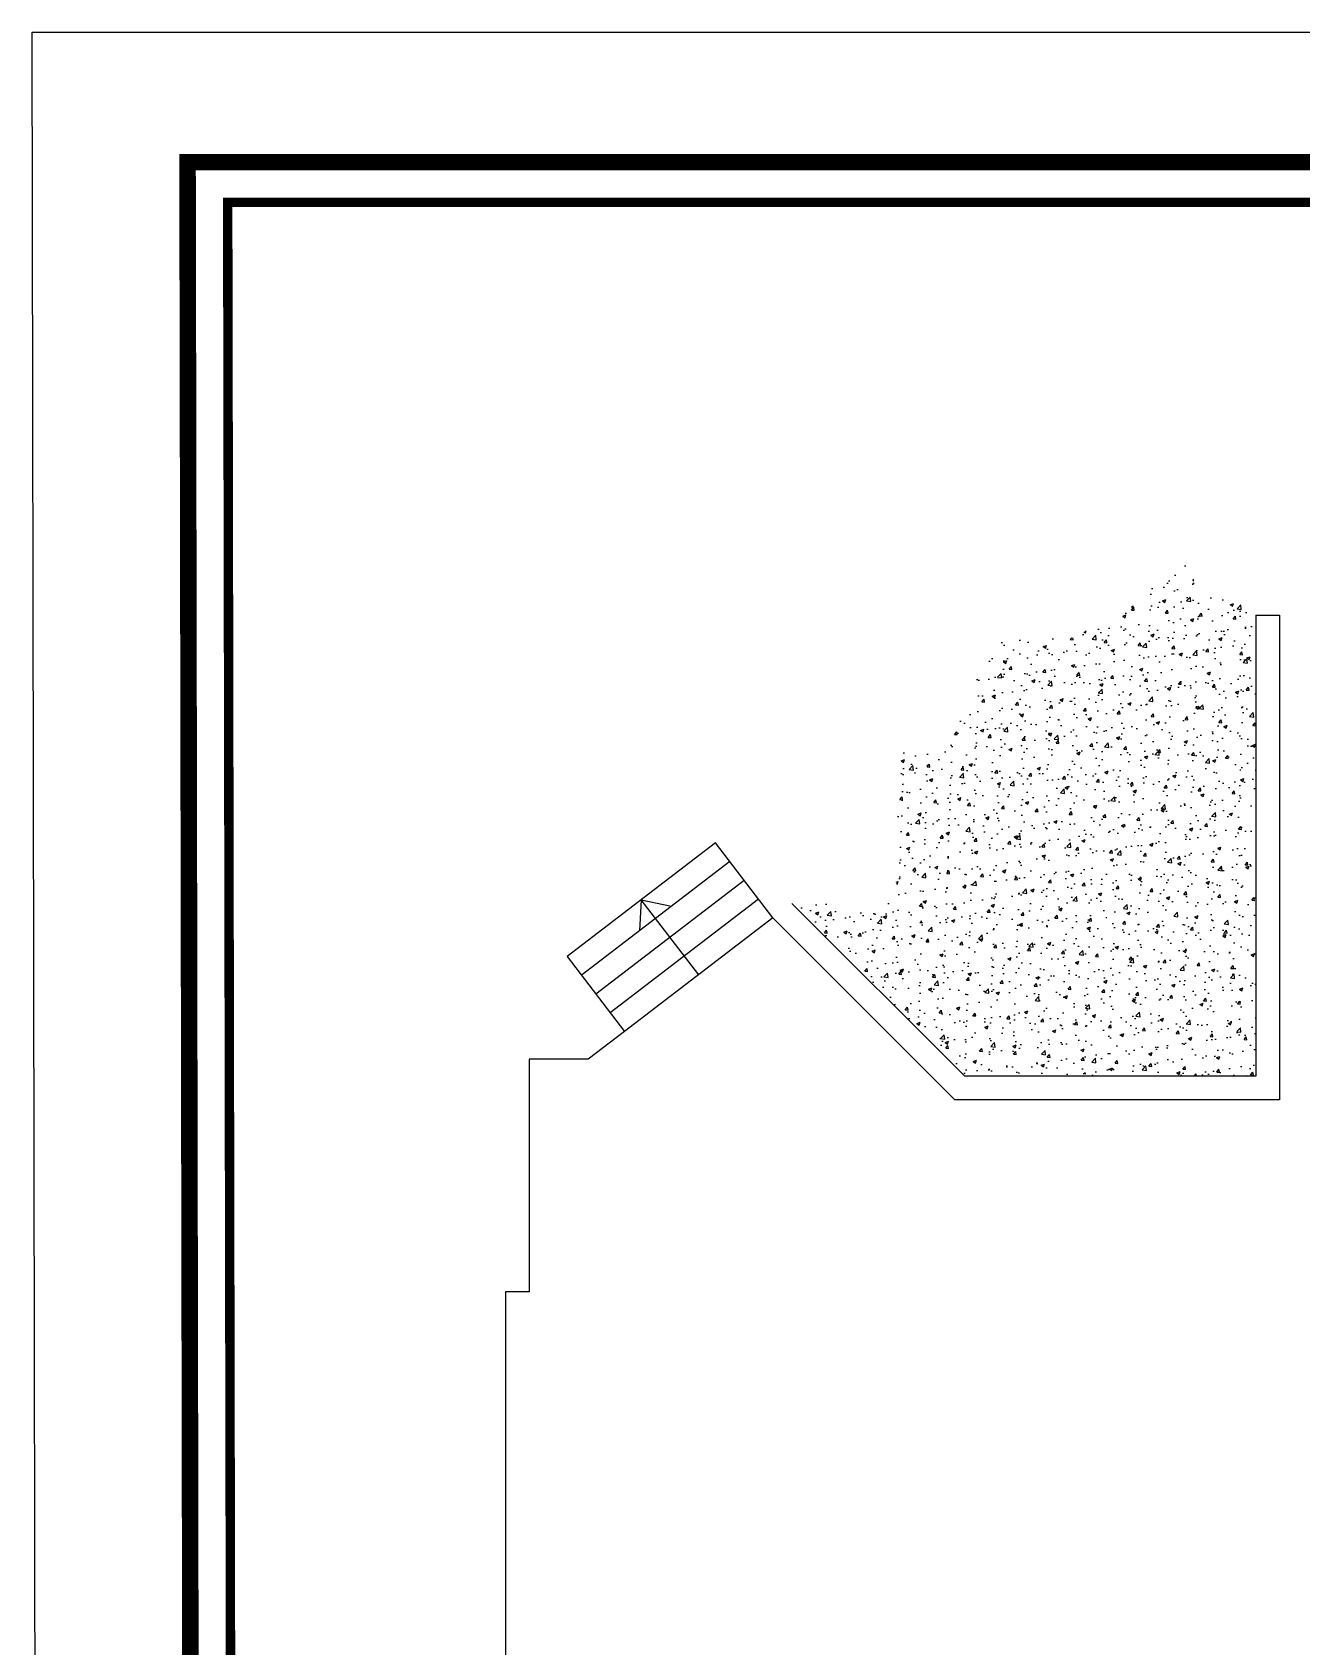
# Model space of a CAD drawing. Header units: centimetres. Extents: x 131563 to 145359, y 24878 to 28066.
# Drawn here: x 135105 to 136180, y 26699 to 28066 of the extents above; entities that cross this region are included whole.
import ezdxf

# ---------------------------------------------------------------- set-up
doc = ezdxf.new("R2010")
doc.units = ezdxf.units.CM
doc.header["$LTSCALE"] = 10
doc.header["$MEASUREMENT"] = 0
doc.layers.add('Auto-Antet', color=7, linetype='Continuous', lineweight=18)
doc.layers.add('LP-DIMENSION_INT_100', color=51, linetype='Continuous')
doc.layers.add('S2000-008 Rakam', color=1, linetype='Continuous')

msp = doc.modelspace()

# ---------------------------------------------------------------- hatches: boundary and pattern name
at = {"layer": 'LP-DIMENSION_INT_100'}
h = msp.add_hatch(dxfattribs=at)
h.set_pattern_fill('AR-CONC', color=3, scale=4)
h.set_pattern_definition([(50, (7664.012, -0.438), (28.6904073, -2.5100854), [3, -33]), (355, (7664.012, -0.438), (-5.5500533, 30.0876853), [2.4, -26.4]), (100.451444, (7666.403, -0.647), (23.140354, 27.5775996), [2.549608, -28.0456845]), (46.1842, (7664.012, 7.562), (42.689653, -6.620771), [4.5, -49.5]), (96.635635, (7667.57, 7.01), (37.386478, 38.964744), [3.824414, -42.06855]), (351.184164, (7664.01, 7.56), (37.386478, 38.964744), [3.6, -39.6]), (21, (7668.012, 5.562), (23.876282, -16.1047556), [3, -33]), (326, (7668.012, 5.562), (9.732613, 29.006002), [2.4, -26.4]), (71.451445, (7670.002, 4.22), (33.608895, 12.901246), [2.5496076, -28.0456845]), (37.5, (7664.012, -0.438), (0.4863942, 13.31575415), [0, -26.08, 0, -26.8, 0, -26.5]), (7.5, (7664.012, -0.438), (10.5227815, 15.7764685), [0, -15.28, 0, -25.48, 0, -10.1]), (327.5, (7655.092, -0.438), (21.35289745, -0.9021949), [0, -10, 0, -31.2, 0, -41.4]), (317.5, (7651.092, -0.438), (23.3274468, 4.0041993), [0, -13, 0, -20.72, 0, -29.4])])
h.paths.add_polyline_path([(136141.6, 27572.5), (136141.6, 27182.2), (135894.9, 27182.2), (135748.5, 27328.5), (135836.9, 27328.5), (135836.9, 27458.7), (135880.4, 27458.7), (135920.2, 27553.2), (135986.2, 27553.2), (136025.9, 27574.6), (136088.9, 27623.5), (136088.9, 27590.6), (136123.5, 27590.6)])

# ---------------------------------------------------------------- linework, layer by layer
msp.add_lwpolyline([(135105.2, 28066), (138269.5, 28066), (138275.1, 24878.1), (135110.8, 24878.1)], close=True)
at = {"layer": 'Auto-Antet', "linetype": 'Continuous'}
msp.add_lwpolyline([(135110.8, 24878.1), (138275.1, 24878.1), (138269.5, 28066), (135105.2, 28066)], close=True, dxfattribs=at)
at = {"layer": 'Auto-Antet', "color": 1}
for points, const_width in [([(138159.5, 27956), (135236.7, 27956), (135242.3, 24988.1), (138165.1, 24988.1)], 14), ([(138125.5, 27922), (135270.7, 27922), (135276.3, 25022.1), (138131.1, 25022.1)], 8)]:
    msp.add_lwpolyline(points, close=True, dxfattribs=dict(at, const_width=const_width))
at = {"layer": 'S2000-008 Rakam'}
for p, q in [((136141.6, 27572.5), (136141.6, 27182.2)), ((136141.6, 27572.5), (136161.6, 27572.5)), ((135732.5, 27316.2), (135683.9, 27379.7)), ((135894.9, 27182.2), (135748.5, 27328.5)), ((135732.5, 27316.2), (135606.7, 27219.9)), ((135886.6, 27162.2), (135732.5, 27316.2)), ((135558.1, 27283.4), (135606.7, 27219.9)), ((135606.7, 27219.9), (135576, 27196.5)), ((135576, 27196.5), (135526, 27196.5)), ((135526, 27196.5), (135526, 26999.5)), ((136141.6, 27182.2), (135894.9, 27182.2)), ((135526, 26999.5), (135506, 26999.5)), ((135506, 26999.5), (135506, 26242.5))]:
    msp.add_line(p, q, dxfattribs=at)
for points in [[(136161.6, 27572.5), (136161.6, 27162.2), (135886.6, 27162.2)], [(135683.9, 27379.7), (135558.1, 27283.4)], [(135696, 27363.9), (135570.2, 27267.5)], [(135708.2, 27348), (135582.4, 27251.7)], [(135720.4, 27332.1), (135594.5, 27235.8)], [(135669.6, 27268.1), (135621, 27331.6), (135619.6, 27305.3)], [(135669.6, 27268.1), (135621, 27331.6), (135646.7, 27326.1)]]:
    msp.add_lwpolyline(points, dxfattribs=at)

doc.saveas('drawing.dxf')
